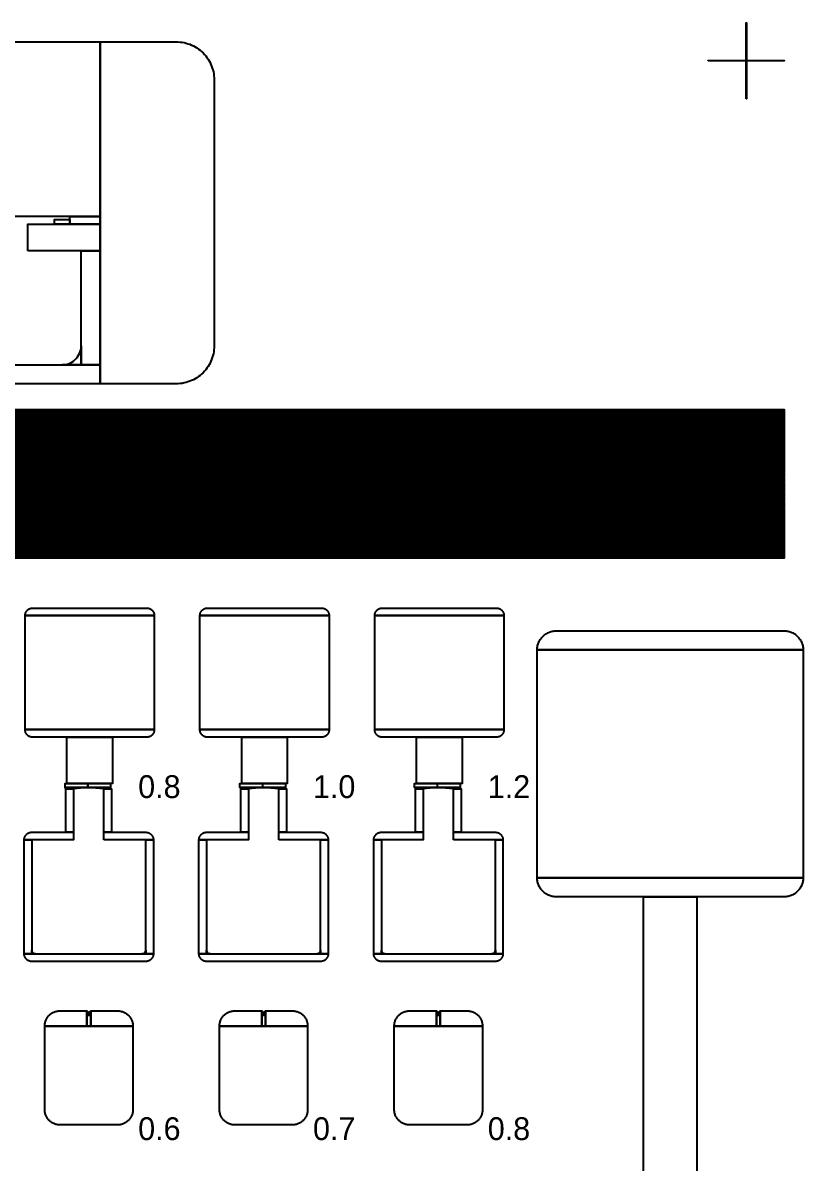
# Model space of a CAD drawing. Extents: x 450 to 6550, y 500 to 6500.
# Drawn here: x 4496 to 6550, y 3499 to 6500 of the extents above; entities that cross this region are included whole.
import ezdxf

# ---------------------------------------------------------------- set-up
doc = ezdxf.new("R2010")
doc.units = 0
doc.layers.add('BASEMETAL', color=3, linetype='CONTINUOUS')
doc.layers.add('MARKERS', color=7, linetype='CONTINUOUS')

msp = doc.modelspace()

# ---------------------------------------------------------------- linework, layer by layer
at = {"layer": 'BASEMETAL'}
for points in [[(4300, 5990), (4300, 6450), (4700, 6450), (4700, 5990)], [(4700, 5550), (4700, 6450), (4900, 6450), (4905.234, 6449.863), (4910.453, 6449.452), (4915.643, 6448.769), (4920.791, 6447.815), (4925.882, 6446.593), (4930.902, 6445.106), (4935.837, 6443.358), (4940.674, 6441.355), (4945.399, 6439.101), (4950, 6436.603), (4954.464, 6433.867), (4958.779, 6430.902), (4962.932, 6427.715), (4966.913, 6424.314), (4970.711, 6420.711), (4974.314, 6416.913), (4977.715, 6412.932), (4980.902, 6408.779), (4983.867, 6404.464), (4986.603, 6400), (4989.101, 6395.399), (4991.355, 6390.674), (4993.358, 6385.837), (4995.106, 6380.902), (4996.593, 6375.882), (4997.815, 6370.791), (4998.769, 6365.643), (4999.452, 6360.453), (4999.863, 6355.234), (5000, 6350), (5000, 5650), (4999.863, 5644.766), (4999.452, 5639.547), (4998.769, 5634.357), (4997.815, 5629.209), (4996.593, 5624.118), (4995.106, 5619.098), (4993.358, 5614.163), (4991.355, 5609.326), (4989.101, 5604.601), (4986.603, 5600), (4983.867, 5595.536), (4980.902, 5591.221), (4977.715, 5587.068), (4974.314, 5583.087), (4970.711, 5579.289), (4966.913, 5575.686), (4962.932, 5572.285), (4958.779, 5569.098), (4954.464, 5566.133), (4950, 5563.397), (4945.399, 5560.899), (4940.674, 5558.645), (4935.837, 5556.642), (4930.902, 5554.894), (4925.882, 5553.407), (4920.791, 5552.185), (4915.643, 5551.231), (4910.453, 5550.548), (4905.234, 5550.137), (4900, 5550)], [(4580, 5970), (4580, 5982), (4620, 5982), (4620, 5970)], [(4620, 5970), (4620, 5990), (4700, 5990), (4700, 5970)], [(4510, 5900), (4510, 5970), (4700, 5970), (4700, 5900)], [(4650, 5600), (4650, 5900), (4700, 5900), (4700, 5600)], [(4600, 5600), (4605.226, 5600.274), (4610.396, 5601.093), (4615.451, 5602.447), (4620.337, 5604.323), (4625, 5606.699), (4629.389, 5609.549), (4633.457, 5612.843), (4637.157, 5616.543), (4640.451, 5620.611), (4643.301, 5625), (4645.677, 5629.663), (4647.553, 5634.549), (4648.907, 5639.604), (4649.726, 5644.774), (4650, 5650), (4650, 5600)], [(4300, 5550), (4300, 5600), (4700, 5600), (4700, 5550)], [(500, 5478), (500, 5482.3), (6500, 5482.3), (6500, 5478)], [(500, 5475), (500, 5477), (6500, 5477), (6500, 5475)], [(500, 5472), (500, 5474.4), (6500, 5474.4), (6500, 5472)], [(500, 5469), (500, 5471), (6500, 5471), (6500, 5469)], [(500, 5464), (500, 5468.3), (6500, 5468.3), (6500, 5464)], [(500, 5461), (500, 5463), (6500, 5463), (6500, 5461)], [(500, 5458), (500, 5460.4), (6500, 5460.4), (6500, 5458)], [(500, 5455), (500, 5457), (6500, 5457), (6500, 5455)], [(500, 5450), (500, 5454.3), (6500, 5454.3), (6500, 5450)], [(500, 5447), (500, 5449), (6500, 5449), (6500, 5447)], [(500, 5444), (500, 5446.4), (6500, 5446.4), (6500, 5444)], [(500, 5441), (500, 5443), (6500, 5443), (6500, 5441)], [(500, 5436), (500, 5440.3), (6500, 5440.3), (6500, 5436)], [(500, 5433), (500, 5435), (6500, 5435), (6500, 5433)], [(500, 5430), (500, 5432.4), (6500, 5432.4), (6500, 5430)], [(500, 5427), (500, 5429), (6500, 5429), (6500, 5427)], [(500, 5422), (500, 5426.3), (6500, 5426.3), (6500, 5422)], [(500, 5419), (500, 5421), (6500, 5421), (6500, 5419)], [(500, 5416), (500, 5418.4), (6500, 5418.4), (6500, 5416)], [(500, 5413), (500, 5415), (6500, 5415), (6500, 5413)], [(500, 5408), (500, 5412.3), (6500, 5412.3), (6500, 5408)], [(500, 5405), (500, 5407), (6500, 5407), (6500, 5405)], [(500, 5402), (500, 5404.4), (6500, 5404.4), (6500, 5402)], [(500, 5399), (500, 5401), (6500, 5401), (6500, 5399)], [(500, 5394), (500, 5398.3), (6500, 5398.3), (6500, 5394)], [(500, 5391), (500, 5393), (6500, 5393), (6500, 5391)], [(500, 5388), (500, 5390.4), (6500, 5390.4), (6500, 5388)], [(500, 5385), (500, 5387), (6500, 5387), (6500, 5385)], [(500, 5380), (500, 5384.3), (6500, 5384.3), (6500, 5380)], [(500, 5377), (500, 5379), (6500, 5379), (6500, 5377)], [(500, 5374), (500, 5376.4), (6500, 5376.4), (6500, 5374)], [(500, 5371), (500, 5373), (6500, 5373), (6500, 5371)], [(500, 5366), (500, 5370.3), (6500, 5370.3), (6500, 5366)], [(500, 5363), (500, 5365), (6500, 5365), (6500, 5363)], [(500, 5360), (500, 5362.4), (6500, 5362.4), (6500, 5360)], [(500, 5357), (500, 5359), (6500, 5359), (6500, 5357)], [(500, 5352), (500, 5356.3), (6500, 5356.3), (6500, 5352)], [(500, 5349), (500, 5351), (6500, 5351), (6500, 5349)], [(500, 5346), (500, 5348.4), (6500, 5348.4), (6500, 5346)], [(500, 5343), (500, 5345), (6500, 5345), (6500, 5343)], [(500, 5338), (500, 5342.3), (6500, 5342.3), (6500, 5338)], [(500, 5335), (500, 5337), (6500, 5337), (6500, 5335)], [(500, 5332), (500, 5334.4), (6500, 5334.4), (6500, 5332)], [(500, 5329), (500, 5331), (6500, 5331), (6500, 5329)], [(500, 5324), (500, 5328.3), (6500, 5328.3), (6500, 5324)], [(500, 5321), (500, 5323), (6500, 5323), (6500, 5321)], [(500, 5318), (500, 5320.4), (6500, 5320.4), (6500, 5318)], [(500, 5315), (500, 5317), (6500, 5317), (6500, 5315)], [(500, 5310), (500, 5314.3), (6500, 5314.3), (6500, 5310)], [(500, 5307), (500, 5309), (6500, 5309), (6500, 5307)], [(500, 5304), (500, 5306.4), (6500, 5306.4), (6500, 5304)], [(500, 5301), (500, 5303), (6500, 5303), (6500, 5301)], [(500, 5296), (500, 5300.3), (6500, 5300.3), (6500, 5296)], [(500, 5293), (500, 5295), (6500, 5295), (6500, 5293)], [(500, 5290), (500, 5292.4), (6500, 5292.4), (6500, 5290)], [(500, 5287), (500, 5289), (6500, 5289), (6500, 5287)], [(500, 5282), (500, 5286.3), (6500, 5286.3), (6500, 5282)], [(500, 5279), (500, 5281), (6500, 5281), (6500, 5279)], [(500, 5276), (500, 5278.4), (6500, 5278.4), (6500, 5276)], [(500, 5273), (500, 5275), (6500, 5275), (6500, 5273)], [(500, 5268), (500, 5272.3), (6500, 5272.3), (6500, 5268)], [(500, 5265), (500, 5267), (6500, 5267), (6500, 5265)], [(500, 5262), (500, 5264.4), (6500, 5264.4), (6500, 5262)], [(500, 5259), (500, 5261), (6500, 5261), (6500, 5259)], [(500, 5254), (500, 5258.3), (6500, 5258.3), (6500, 5254)], [(500, 5251), (500, 5253), (6500, 5253), (6500, 5251)], [(500, 5248), (500, 5250.4), (6500, 5250.4), (6500, 5248)], [(500, 5245), (500, 5247), (6500, 5247), (6500, 5245)], [(500, 5240), (500, 5244.3), (6500, 5244.3), (6500, 5240)], [(500, 5237), (500, 5239), (6500, 5239), (6500, 5237)], [(500, 5234), (500, 5236.4), (6500, 5236.4), (6500, 5234)], [(500, 5231), (500, 5233), (6500, 5233), (6500, 5231)], [(500, 5226), (500, 5230.3), (6500, 5230.3), (6500, 5226)], [(500, 5223), (500, 5225), (6500, 5225), (6500, 5223)], [(500, 5220), (500, 5222.4), (6500, 5222.4), (6500, 5220)], [(500, 5217), (500, 5219), (6500, 5219), (6500, 5217)], [(500, 5212), (500, 5216.3), (6500, 5216.3), (6500, 5212)], [(500, 5209), (500, 5211), (6500, 5211), (6500, 5209)], [(500, 5206), (500, 5208.4), (6500, 5208.4), (6500, 5206)], [(500, 5203), (500, 5205), (6500, 5205), (6500, 5203)], [(500, 5198), (500, 5202.3), (6500, 5202.3), (6500, 5198)], [(500, 5195), (500, 5197), (6500, 5197), (6500, 5195)], [(500, 5192), (500, 5194.4), (6500, 5194.4), (6500, 5192)], [(500, 5189), (500, 5191), (6500, 5191), (6500, 5189)], [(500, 5184), (500, 5188.3), (6500, 5188.3), (6500, 5184)], [(500, 5181), (500, 5183), (6500, 5183), (6500, 5181)], [(500, 5178), (500, 5180.4), (6500, 5180.4), (6500, 5178)], [(500, 5175), (500, 5177), (6500, 5177), (6500, 5175)], [(500, 5170), (500, 5174.3), (6500, 5174.3), (6500, 5170)], [(500, 5167), (500, 5169), (6500, 5169), (6500, 5167)], [(500, 5164), (500, 5166.4), (6500, 5166.4), (6500, 5164)], [(500, 5161), (500, 5163), (6500, 5163), (6500, 5161)], [(500, 5156), (500, 5160.3), (6500, 5160.3), (6500, 5156)], [(500, 5153), (500, 5155), (6500, 5155), (6500, 5153)], [(500, 5150), (500, 5152.4), (6500, 5152.4), (6500, 5150)], [(500, 5147), (500, 5149), (6500, 5149), (6500, 5147)], [(500, 5142), (500, 5146.3), (6500, 5146.3), (6500, 5142)], [(500, 5139), (500, 5141), (6500, 5141), (6500, 5139)], [(500, 5136), (500, 5138.4), (6500, 5138.4), (6500, 5136)], [(500, 5133), (500, 5135), (6500, 5135), (6500, 5133)], [(500, 5128), (500, 5132.3), (6500, 5132.3), (6500, 5128)], [(500, 5125), (500, 5127), (6500, 5127), (6500, 5125)], [(500, 5122), (500, 5124.4), (6500, 5124.4), (6500, 5122)], [(500, 5119), (500, 5121), (6500, 5121), (6500, 5119)], [(500, 5114), (500, 5118.3), (6500, 5118.3), (6500, 5114)], [(500, 5111), (500, 5113), (6500, 5113), (6500, 5111)], [(500, 5108), (500, 5110.4), (6500, 5110.4), (6500, 5108)], [(500, 5105), (500, 5107), (6500, 5107), (6500, 5105)], [(500, 5100), (500, 5104.3), (6500, 5104.3), (6500, 5100)], [(500, 5097), (500, 5099), (6500, 5099), (6500, 5097)], [(500, 5094), (500, 5096.4), (6500, 5096.4), (6500, 5094)], [(500, 5091), (500, 5093), (6500, 5093), (6500, 5091)], [(4502.5, 4940), (4502.527, 4941.047), (4502.61, 4942.091), (4502.746, 4943.129), (4502.937, 4944.158), (4503.181, 4945.176), (4503.479, 4946.18), (4503.828, 4947.167), (4504.229, 4948.135), (4504.68, 4949.08), (4505.179, 4950), (4505.727, 4950.893), (4506.32, 4951.756), (4506.957, 4952.586), (4507.637, 4953.383), (4508.358, 4954.142), (4509.117, 4954.863), (4509.914, 4955.543), (4510.744, 4956.18), (4511.607, 4956.773), (4512.5, 4957.321), (4513.42, 4957.82), (4514.365, 4958.271), (4515.333, 4958.672), (4516.32, 4959.021), (4517.324, 4959.319), (4518.342, 4959.563), (4519.371, 4959.754), (4520.409, 4959.89), (4521.453, 4959.973), (4522.5, 4960), (4822.5, 4960), (4823.547, 4959.973), (4824.591, 4959.89), (4825.629, 4959.754), (4826.658, 4959.563), (4827.676, 4959.319), (4828.68, 4959.021), (4829.667, 4958.672), (4830.635, 4958.271), (4831.58, 4957.82), (4832.5, 4957.321), (4833.393, 4956.773), (4834.256, 4956.18), (4835.086, 4955.543), (4835.883, 4954.863), (4836.642, 4954.142), (4837.363, 4953.383), (4838.043, 4952.586), (4838.68, 4951.756), (4839.273, 4950.893), (4839.821, 4950), (4840.32, 4949.08), (4840.771, 4948.135), (4841.172, 4947.167), (4841.521, 4946.18), (4841.819, 4945.176), (4842.063, 4944.158), (4842.254, 4943.129), (4842.39, 4942.091), (4842.473, 4941.047), (4842.5, 4940)], [(4962.5, 4940), (4962.527, 4941.047), (4962.61, 4942.091), (4962.746, 4943.129), (4962.937, 4944.158), (4963.181, 4945.176), (4963.479, 4946.18), (4963.828, 4947.167), (4964.229, 4948.135), (4964.68, 4949.08), (4965.179, 4950), (4965.727, 4950.893), (4966.32, 4951.756), (4966.957, 4952.586), (4967.637, 4953.383), (4968.358, 4954.142), (4969.117, 4954.863), (4969.914, 4955.543), (4970.744, 4956.18), (4971.607, 4956.773), (4972.5, 4957.321), (4973.42, 4957.82), (4974.365, 4958.271), (4975.333, 4958.672), (4976.32, 4959.021), (4977.324, 4959.319), (4978.342, 4959.563), (4979.371, 4959.754), (4980.409, 4959.89), (4981.453, 4959.973), (4982.5, 4960), (5282.5, 4960), (5283.547, 4959.973), (5284.591, 4959.89), (5285.629, 4959.754), (5286.658, 4959.563), (5287.676, 4959.319), (5288.68, 4959.021), (5289.667, 4958.672), (5290.635, 4958.271), (5291.58, 4957.82), (5292.5, 4957.321), (5293.393, 4956.773), (5294.256, 4956.18), (5295.086, 4955.543), (5295.883, 4954.863), (5296.642, 4954.142), (5297.363, 4953.383), (5298.043, 4952.586), (5298.68, 4951.756), (5299.273, 4950.893), (5299.821, 4950), (5300.32, 4949.08), (5300.771, 4948.135), (5301.172, 4947.167), (5301.521, 4946.18), (5301.819, 4945.176), (5302.063, 4944.158), (5302.254, 4943.129), (5302.39, 4942.091), (5302.473, 4941.047), (5302.5, 4940)], [(5422.5, 4940), (5422.527, 4941.047), (5422.61, 4942.091), (5422.746, 4943.129), (5422.937, 4944.158), (5423.181, 4945.176), (5423.479, 4946.18), (5423.828, 4947.167), (5424.229, 4948.135), (5424.68, 4949.08), (5425.179, 4950), (5425.727, 4950.893), (5426.32, 4951.756), (5426.957, 4952.586), (5427.637, 4953.383), (5428.358, 4954.142), (5429.117, 4954.863), (5429.914, 4955.543), (5430.744, 4956.18), (5431.607, 4956.773), (5432.5, 4957.321), (5433.42, 4957.82), (5434.365, 4958.271), (5435.333, 4958.672), (5436.32, 4959.021), (5437.324, 4959.319), (5438.342, 4959.563), (5439.371, 4959.754), (5440.409, 4959.89), (5441.453, 4959.973), (5442.5, 4960), (5742.5, 4960), (5743.547, 4959.973), (5744.591, 4959.89), (5745.629, 4959.754), (5746.658, 4959.563), (5747.676, 4959.319), (5748.68, 4959.021), (5749.667, 4958.672), (5750.635, 4958.271), (5751.58, 4957.82), (5752.5, 4957.321), (5753.393, 4956.773), (5754.256, 4956.18), (5755.086, 4955.543), (5755.883, 4954.863), (5756.642, 4954.142), (5757.363, 4953.383), (5758.043, 4952.586), (5758.68, 4951.756), (5759.273, 4950.893), (5759.821, 4950), (5760.32, 4949.08), (5760.771, 4948.135), (5761.172, 4947.167), (5761.521, 4946.18), (5761.819, 4945.176), (5762.063, 4944.158), (5762.254, 4943.129), (5762.39, 4942.091), (5762.473, 4941.047), (5762.5, 4940)], [(4502.5, 4640), (4502.5, 4940), (4842.5, 4940), (4842.5, 4640)], [(4962.5, 4640), (4962.5, 4940), (5302.5, 4940), (5302.5, 4640)], [(5422.5, 4640), (5422.5, 4940), (5762.5, 4940), (5762.5, 4640)], [(5850, 4850), (5850.069, 4852.617), (5850.274, 4855.226), (5850.616, 4857.822), (5851.093, 4860.396), (5851.704, 4862.941), (5852.447, 4865.451), (5853.321, 4867.918), (5854.323, 4870.337), (5855.45, 4872.7), (5856.699, 4875), (5858.066, 4877.232), (5859.549, 4879.389), (5861.143, 4881.466), (5862.843, 4883.457), (5864.645, 4885.355), (5866.543, 4887.157), (5868.534, 4888.857), (5870.611, 4890.451), (5872.768, 4891.934), (5875, 4893.301), (5877.3, 4894.55), (5879.663, 4895.677), (5882.082, 4896.679), (5884.549, 4897.553), (5887.059, 4898.296), (5889.604, 4898.907), (5892.178, 4899.384), (5894.774, 4899.726), (5897.383, 4899.931), (5900, 4900), (6500, 4900), (6502.617, 4899.931), (6505.226, 4899.726), (6507.822, 4899.384), (6510.396, 4898.907), (6512.941, 4898.296), (6515.451, 4897.553), (6517.918, 4896.679), (6520.337, 4895.677), (6522.7, 4894.55), (6525, 4893.301), (6527.232, 4891.934), (6529.389, 4890.451), (6531.466, 4888.857), (6533.457, 4887.157), (6535.355, 4885.355), (6537.157, 4883.457), (6538.857, 4881.466), (6540.451, 4879.389), (6541.934, 4877.232), (6543.301, 4875), (6544.55, 4872.7), (6545.677, 4870.337), (6546.679, 4867.918), (6547.553, 4865.451), (6548.296, 4862.941), (6548.907, 4860.396), (6549.384, 4857.822), (6549.726, 4855.226), (6549.931, 4852.617), (6550, 4850)], [(5850, 4250), (5850, 4850), (6550, 4850), (6550, 4250)], [(4522.5, 4620), (4521.453, 4620.027), (4520.409, 4620.11), (4519.371, 4620.246), (4518.342, 4620.437), (4517.324, 4620.681), (4516.32, 4620.979), (4515.333, 4621.328), (4514.365, 4621.729), (4513.42, 4622.18), (4512.5, 4622.679), (4511.607, 4623.227), (4510.744, 4623.82), (4509.914, 4624.457), (4509.117, 4625.137), (4508.358, 4625.858), (4507.637, 4626.617), (4506.957, 4627.414), (4506.32, 4628.244), (4505.727, 4629.107), (4505.179, 4630), (4504.68, 4630.92), (4504.229, 4631.865), (4503.828, 4632.833), (4503.479, 4633.82), (4503.181, 4634.824), (4502.937, 4635.842), (4502.746, 4636.871), (4502.61, 4637.909), (4502.527, 4638.953), (4502.5, 4640), (4842.5, 4640), (4842.473, 4638.953), (4842.39, 4637.909), (4842.254, 4636.871), (4842.063, 4635.842), (4841.819, 4634.824), (4841.521, 4633.82), (4841.172, 4632.833), (4840.771, 4631.865), (4840.32, 4630.92), (4839.821, 4630), (4839.273, 4629.107), (4838.68, 4628.244), (4838.043, 4627.414), (4837.363, 4626.617), (4836.642, 4625.858), (4835.883, 4625.137), (4835.086, 4624.457), (4834.256, 4623.82), (4833.393, 4623.227), (4832.5, 4622.679), (4831.58, 4622.18), (4830.635, 4621.729), (4829.667, 4621.328), (4828.68, 4620.979), (4827.676, 4620.681), (4826.658, 4620.437), (4825.629, 4620.246), (4824.591, 4620.11), (4823.547, 4620.027), (4822.5, 4620)], [(4982.5, 4620), (4981.453, 4620.027), (4980.409, 4620.11), (4979.371, 4620.246), (4978.342, 4620.437), (4977.324, 4620.681), (4976.32, 4620.979), (4975.333, 4621.328), (4974.365, 4621.729), (4973.42, 4622.18), (4972.5, 4622.679), (4971.607, 4623.227), (4970.744, 4623.82), (4969.914, 4624.457), (4969.117, 4625.137), (4968.358, 4625.858), (4967.637, 4626.617), (4966.957, 4627.414), (4966.32, 4628.244), (4965.727, 4629.107), (4965.179, 4630), (4964.68, 4630.92), (4964.229, 4631.865), (4963.828, 4632.833), (4963.479, 4633.82), (4963.181, 4634.824), (4962.937, 4635.842), (4962.746, 4636.871), (4962.61, 4637.909), (4962.527, 4638.953), (4962.5, 4640), (5302.5, 4640), (5302.473, 4638.953), (5302.39, 4637.909), (5302.254, 4636.871), (5302.063, 4635.842), (5301.819, 4634.824), (5301.521, 4633.82), (5301.172, 4632.833), (5300.771, 4631.865), (5300.32, 4630.92), (5299.821, 4630), (5299.273, 4629.107), (5298.68, 4628.244), (5298.043, 4627.414), (5297.363, 4626.617), (5296.642, 4625.858), (5295.883, 4625.137), (5295.086, 4624.457), (5294.256, 4623.82), (5293.393, 4623.227), (5292.5, 4622.679), (5291.58, 4622.18), (5290.635, 4621.729), (5289.667, 4621.328), (5288.68, 4620.979), (5287.676, 4620.681), (5286.658, 4620.437), (5285.629, 4620.246), (5284.591, 4620.11), (5283.547, 4620.027), (5282.5, 4620)], [(5442.5, 4620), (5441.453, 4620.027), (5440.409, 4620.11), (5439.371, 4620.246), (5438.342, 4620.437), (5437.324, 4620.681), (5436.32, 4620.979), (5435.333, 4621.328), (5434.365, 4621.729), (5433.42, 4622.18), (5432.5, 4622.679), (5431.607, 4623.227), (5430.744, 4623.82), (5429.914, 4624.457), (5429.117, 4625.137), (5428.358, 4625.858), (5427.637, 4626.617), (5426.957, 4627.414), (5426.32, 4628.244), (5425.727, 4629.107), (5425.179, 4630), (5424.68, 4630.92), (5424.229, 4631.865), (5423.828, 4632.833), (5423.479, 4633.82), (5423.181, 4634.824), (5422.937, 4635.842), (5422.746, 4636.871), (5422.61, 4637.909), (5422.527, 4638.953), (5422.5, 4640), (5762.5, 4640), (5762.473, 4638.953), (5762.39, 4637.909), (5762.254, 4636.871), (5762.063, 4635.842), (5761.819, 4634.824), (5761.521, 4633.82), (5761.172, 4632.833), (5760.771, 4631.865), (5760.32, 4630.92), (5759.821, 4630), (5759.273, 4629.107), (5758.68, 4628.244), (5758.043, 4627.414), (5757.363, 4626.617), (5756.642, 4625.858), (5755.883, 4625.137), (5755.086, 4624.457), (5754.256, 4623.82), (5753.393, 4623.227), (5752.5, 4622.679), (5751.58, 4622.18), (5750.635, 4621.729), (5749.667, 4621.328), (5748.68, 4620.979), (5747.676, 4620.681), (5746.658, 4620.437), (5745.629, 4620.246), (5744.591, 4620.11), (5743.547, 4620.027), (5742.5, 4620)], [(4612.5, 4498), (4612.5, 4620), (4732.5, 4620), (4732.5, 4498)], [(5072.5, 4498), (5072.5, 4620), (5192.5, 4620), (5192.5, 4498)], [(5532.5, 4498), (5532.5, 4620), (5652.5, 4620), (5652.5, 4498)], [(4607.5, 4488), (4607.5, 4498), (4667.1, 4498), (4667.1, 4488)], [(4610, 4484), (4607.5, 4488), (4667.1, 4488), (4630, 4484)], [(4610, 4370), (4610, 4484), (4630, 4484), (4630, 4370)], [(4667.9, 4488), (4667.9, 4498), (4727.5, 4498), (4727.5, 4488)], [(4710, 4484), (4667.9, 4488), (4727.5, 4488), (4730, 4484)], [(4710, 4370), (4710, 4484), (4730, 4484), (4730, 4370)], [(5067.5, 4488), (5067.5, 4498), (5127, 4498), (5127, 4488)], [(5070, 4484), (5067.5, 4488), (5127, 4488), (5090, 4484)], [(5070, 4370), (5070, 4484), (5090, 4484), (5090, 4370)], [(5128, 4488), (5128, 4498), (5187.5, 4498), (5187.5, 4488)], [(5170, 4484), (5128, 4488), (5187.5, 4488), (5190, 4484)], [(5170, 4370), (5170, 4484), (5190, 4484), (5190, 4370)], [(5527.5, 4488), (5527.5, 4498), (5586.9, 4498), (5586.9, 4488)], [(5530, 4484), (5527.5, 4488), (5586.9, 4488), (5550, 4484)], [(5530, 4370), (5530, 4484), (5550, 4484), (5550, 4370)], [(5588.1, 4488), (5588.1, 4498), (5647.5, 4498), (5647.5, 4488)], [(5630, 4484), (5588.1, 4488), (5647.5, 4488), (5650, 4484)], [(5630, 4370), (5630, 4484), (5650, 4484), (5650, 4370)], [(4500, 4350), (4500.027, 4351.047), (4500.11, 4352.091), (4500.246, 4353.129), (4500.437, 4354.158), (4500.681, 4355.176), (4500.979, 4356.18), (4501.328, 4357.167), (4501.729, 4358.135), (4502.18, 4359.08), (4502.679, 4360), (4503.227, 4360.893), (4503.82, 4361.756), (4504.457, 4362.586), (4505.137, 4363.383), (4505.858, 4364.142), (4506.617, 4364.863), (4507.414, 4365.543), (4508.244, 4366.18), (4509.107, 4366.773), (4510, 4367.321), (4510.92, 4367.82), (4511.865, 4368.271), (4512.833, 4368.672), (4513.82, 4369.021), (4514.824, 4369.319), (4515.842, 4369.563), (4516.871, 4369.754), (4517.909, 4369.89), (4518.953, 4369.973), (4520, 4370), (4630, 4370), (4630, 4350)], [(4710, 4350), (4710, 4370), (4820, 4370), (4821.047, 4369.973), (4822.091, 4369.89), (4823.129, 4369.754), (4824.158, 4369.563), (4825.176, 4369.319), (4826.18, 4369.021), (4827.167, 4368.672), (4828.135, 4368.271), (4829.08, 4367.82), (4830, 4367.321), (4830.893, 4366.773), (4831.756, 4366.18), (4832.586, 4365.543), (4833.383, 4364.863), (4834.142, 4364.142), (4834.863, 4363.383), (4835.543, 4362.586), (4836.18, 4361.756), (4836.773, 4360.893), (4837.321, 4360), (4837.82, 4359.08), (4838.271, 4358.135), (4838.672, 4357.167), (4839.021, 4356.18), (4839.319, 4355.176), (4839.563, 4354.158), (4839.754, 4353.129), (4839.89, 4352.091), (4839.973, 4351.047), (4840, 4350)], [(4960, 4350), (4960.027, 4351.047), (4960.11, 4352.091), (4960.246, 4353.129), (4960.437, 4354.158), (4960.681, 4355.176), (4960.979, 4356.18), (4961.328, 4357.167), (4961.729, 4358.135), (4962.18, 4359.08), (4962.679, 4360), (4963.227, 4360.893), (4963.82, 4361.756), (4964.457, 4362.586), (4965.137, 4363.383), (4965.858, 4364.142), (4966.617, 4364.863), (4967.414, 4365.543), (4968.244, 4366.18), (4969.107, 4366.773), (4970, 4367.321), (4970.92, 4367.82), (4971.865, 4368.271), (4972.833, 4368.672), (4973.82, 4369.021), (4974.824, 4369.319), (4975.842, 4369.563), (4976.871, 4369.754), (4977.909, 4369.89), (4978.953, 4369.973), (4980, 4370), (5090, 4370), (5090, 4350)], [(5170, 4350), (5170, 4370), (5280, 4370), (5281.047, 4369.973), (5282.091, 4369.89), (5283.129, 4369.754), (5284.158, 4369.563), (5285.176, 4369.319), (5286.18, 4369.021), (5287.167, 4368.672), (5288.135, 4368.271), (5289.08, 4367.82), (5290, 4367.321), (5290.893, 4366.773), (5291.756, 4366.18), (5292.586, 4365.543), (5293.383, 4364.863), (5294.142, 4364.142), (5294.863, 4363.383), (5295.543, 4362.586), (5296.18, 4361.756), (5296.773, 4360.893), (5297.321, 4360), (5297.82, 4359.08), (5298.271, 4358.135), (5298.672, 4357.167), (5299.021, 4356.18), (5299.319, 4355.176), (5299.563, 4354.158), (5299.754, 4353.129), (5299.89, 4352.091), (5299.973, 4351.047), (5300, 4350)], [(5420, 4350), (5420.027, 4351.047), (5420.11, 4352.091), (5420.246, 4353.129), (5420.437, 4354.158), (5420.681, 4355.176), (5420.979, 4356.18), (5421.328, 4357.167), (5421.729, 4358.135), (5422.18, 4359.08), (5422.679, 4360), (5423.227, 4360.893), (5423.82, 4361.756), (5424.457, 4362.586), (5425.137, 4363.383), (5425.858, 4364.142), (5426.617, 4364.863), (5427.414, 4365.543), (5428.244, 4366.18), (5429.107, 4366.773), (5430, 4367.321), (5430.92, 4367.82), (5431.865, 4368.271), (5432.833, 4368.672), (5433.82, 4369.021), (5434.824, 4369.319), (5435.842, 4369.563), (5436.871, 4369.754), (5437.909, 4369.89), (5438.953, 4369.973), (5440, 4370), (5550, 4370), (5550, 4350)], [(5630, 4350), (5630, 4370), (5740, 4370), (5741.047, 4369.973), (5742.091, 4369.89), (5743.129, 4369.754), (5744.158, 4369.563), (5745.176, 4369.319), (5746.18, 4369.021), (5747.167, 4368.672), (5748.135, 4368.271), (5749.08, 4367.82), (5750, 4367.321), (5750.893, 4366.773), (5751.756, 4366.18), (5752.586, 4365.543), (5753.383, 4364.863), (5754.142, 4364.142), (5754.863, 4363.383), (5755.543, 4362.586), (5756.18, 4361.756), (5756.773, 4360.893), (5757.321, 4360), (5757.82, 4359.08), (5758.271, 4358.135), (5758.672, 4357.167), (5759.021, 4356.18), (5759.319, 4355.176), (5759.563, 4354.158), (5759.754, 4353.129), (5759.89, 4352.091), (5759.973, 4351.047), (5760, 4350)], [(4500, 4050), (4500, 4350), (4520, 4350), (4520, 4050)], [(4820, 4050), (4820, 4350), (4840, 4350), (4840, 4050)], [(4960, 4050), (4960, 4350), (4980, 4350), (4980, 4050)], [(5280, 4050), (5280, 4350), (5300, 4350), (5300, 4050)], [(5420, 4050), (5420, 4350), (5440, 4350), (5440, 4050)], [(5740, 4050), (5740, 4350), (5760, 4350), (5760, 4050)], [(5900, 4200), (5897.383, 4200.069), (5894.774, 4200.274), (5892.178, 4200.616), (5889.604, 4201.093), (5887.059, 4201.704), (5884.549, 4202.447), (5882.082, 4203.321), (5879.663, 4204.323), (5877.3, 4205.45), (5875, 4206.699), (5872.768, 4208.066), (5870.611, 4209.549), (5868.534, 4211.143), (5866.543, 4212.843), (5864.645, 4214.645), (5862.843, 4216.543), (5861.143, 4218.534), (5859.549, 4220.611), (5858.066, 4222.768), (5856.699, 4225), (5855.45, 4227.3), (5854.323, 4229.663), (5853.321, 4232.082), (5852.447, 4234.549), (5851.704, 4237.059), (5851.093, 4239.604), (5850.616, 4242.178), (5850.274, 4244.774), (5850.069, 4247.383), (5850, 4250), (6550, 4250), (6549.931, 4247.383), (6549.726, 4244.774), (6549.384, 4242.178), (6548.907, 4239.604), (6548.296, 4237.059), (6547.553, 4234.549), (6546.679, 4232.082), (6545.677, 4229.663), (6544.55, 4227.3), (6543.301, 4225), (6541.934, 4222.768), (6540.451, 4220.611), (6538.857, 4218.534), (6537.157, 4216.543), (6535.355, 4214.645), (6533.457, 4212.843), (6531.466, 4211.143), (6529.389, 4209.549), (6527.232, 4208.066), (6525, 4206.699), (6522.7, 4205.45), (6520.337, 4204.323), (6517.918, 4203.321), (6515.451, 4202.447), (6512.941, 4201.704), (6510.396, 4201.093), (6507.822, 4200.616), (6505.226, 4200.274), (6502.617, 4200.069), (6500, 4200)], [(6130, 2800), (6130, 4200), (6270, 4200), (6270, 2800)], [(4520, 4050), (4520, 4060), (4520.055, 4058.955), (4520.219, 4057.921), (4520.489, 4056.91), (4520.865, 4055.933), (4521.34, 4055), (4521.91, 4054.122), (4522.569, 4053.309), (4523.309, 4052.569), (4524.122, 4051.91), (4525, 4051.34), (4525.933, 4050.865), (4526.91, 4050.489), (4527.921, 4050.219), (4528.955, 4050.055), (4530, 4050)], [(4810, 4050), (4811.045, 4050.055), (4812.079, 4050.219), (4813.09, 4050.489), (4814.067, 4050.865), (4815, 4051.34), (4815.878, 4051.91), (4816.691, 4052.569), (4817.431, 4053.309), (4818.09, 4054.122), (4818.66, 4055), (4819.135, 4055.933), (4819.511, 4056.91), (4819.781, 4057.921), (4819.945, 4058.955), (4820, 4060), (4820, 4050)], [(4980, 4050), (4980, 4060), (4980.055, 4058.955), (4980.219, 4057.921), (4980.489, 4056.91), (4980.865, 4055.933), (4981.34, 4055), (4981.91, 4054.122), (4982.569, 4053.309), (4983.309, 4052.569), (4984.122, 4051.91), (4985, 4051.34), (4985.933, 4050.865), (4986.91, 4050.489), (4987.921, 4050.219), (4988.955, 4050.055), (4990, 4050)], [(5270, 4050), (5271.045, 4050.055), (5272.079, 4050.219), (5273.09, 4050.489), (5274.067, 4050.865), (5275, 4051.34), (5275.878, 4051.91), (5276.691, 4052.569), (5277.431, 4053.309), (5278.09, 4054.122), (5278.66, 4055), (5279.135, 4055.933), (5279.511, 4056.91), (5279.781, 4057.921), (5279.945, 4058.955), (5280, 4060), (5280, 4050)], [(5440, 4050), (5440, 4060), (5440.055, 4058.955), (5440.219, 4057.921), (5440.489, 4056.91), (5440.865, 4055.933), (5441.34, 4055), (5441.91, 4054.122), (5442.569, 4053.309), (5443.309, 4052.569), (5444.122, 4051.91), (5445, 4051.34), (5445.933, 4050.865), (5446.91, 4050.489), (5447.921, 4050.219), (5448.955, 4050.055), (5450, 4050)], [(5730, 4050), (5731.045, 4050.055), (5732.079, 4050.219), (5733.09, 4050.489), (5734.067, 4050.865), (5735, 4051.34), (5735.878, 4051.91), (5736.691, 4052.569), (5737.431, 4053.309), (5738.09, 4054.122), (5738.66, 4055), (5739.135, 4055.933), (5739.511, 4056.91), (5739.781, 4057.921), (5739.945, 4058.955), (5740, 4060), (5740, 4050)], [(4520, 4030), (4518.953, 4030.027), (4517.909, 4030.11), (4516.871, 4030.246), (4515.842, 4030.437), (4514.824, 4030.681), (4513.82, 4030.979), (4512.833, 4031.328), (4511.865, 4031.729), (4510.92, 4032.18), (4510, 4032.679), (4509.107, 4033.227), (4508.244, 4033.82), (4507.414, 4034.457), (4506.617, 4035.137), (4505.858, 4035.858), (4505.137, 4036.617), (4504.457, 4037.414), (4503.82, 4038.244), (4503.227, 4039.107), (4502.679, 4040), (4502.18, 4040.92), (4501.729, 4041.865), (4501.328, 4042.833), (4500.979, 4043.82), (4500.681, 4044.824), (4500.437, 4045.842), (4500.246, 4046.871), (4500.11, 4047.909), (4500.027, 4048.953), (4500, 4050), (4840, 4050), (4839.973, 4048.953), (4839.89, 4047.909), (4839.754, 4046.871), (4839.563, 4045.842), (4839.319, 4044.824), (4839.021, 4043.82), (4838.672, 4042.833), (4838.271, 4041.865), (4837.82, 4040.92), (4837.321, 4040), (4836.773, 4039.107), (4836.18, 4038.244), (4835.543, 4037.414), (4834.863, 4036.617), (4834.142, 4035.858), (4833.383, 4035.137), (4832.586, 4034.457), (4831.756, 4033.82), (4830.893, 4033.227), (4830, 4032.679), (4829.08, 4032.18), (4828.135, 4031.729), (4827.167, 4031.328), (4826.18, 4030.979), (4825.176, 4030.681), (4824.158, 4030.437), (4823.129, 4030.246), (4822.091, 4030.11), (4821.047, 4030.027), (4820, 4030)], [(4980, 4030), (4978.953, 4030.027), (4977.909, 4030.11), (4976.871, 4030.246), (4975.842, 4030.437), (4974.824, 4030.681), (4973.82, 4030.979), (4972.833, 4031.328), (4971.865, 4031.729), (4970.92, 4032.18), (4970, 4032.679), (4969.107, 4033.227), (4968.244, 4033.82), (4967.414, 4034.457), (4966.617, 4035.137), (4965.858, 4035.858), (4965.137, 4036.617), (4964.457, 4037.414), (4963.82, 4038.244), (4963.227, 4039.107), (4962.679, 4040), (4962.18, 4040.92), (4961.729, 4041.865), (4961.328, 4042.833), (4960.979, 4043.82), (4960.681, 4044.824), (4960.437, 4045.842), (4960.246, 4046.871), (4960.11, 4047.909), (4960.027, 4048.953), (4960, 4050), (5300, 4050), (5299.973, 4048.953), (5299.89, 4047.909), (5299.754, 4046.871), (5299.563, 4045.842), (5299.319, 4044.824), (5299.021, 4043.82), (5298.672, 4042.833), (5298.271, 4041.865), (5297.82, 4040.92), (5297.321, 4040), (5296.773, 4039.107), (5296.18, 4038.244), (5295.543, 4037.414), (5294.863, 4036.617), (5294.142, 4035.858), (5293.383, 4035.137), (5292.586, 4034.457), (5291.756, 4033.82), (5290.893, 4033.227), (5290, 4032.679), (5289.08, 4032.18), (5288.135, 4031.729), (5287.167, 4031.328), (5286.18, 4030.979), (5285.176, 4030.681), (5284.158, 4030.437), (5283.129, 4030.246), (5282.091, 4030.11), (5281.047, 4030.027), (5280, 4030)], [(5440, 4030), (5438.953, 4030.027), (5437.909, 4030.11), (5436.871, 4030.246), (5435.842, 4030.437), (5434.824, 4030.681), (5433.82, 4030.979), (5432.833, 4031.328), (5431.865, 4031.729), (5430.92, 4032.18), (5430, 4032.679), (5429.107, 4033.227), (5428.244, 4033.82), (5427.414, 4034.457), (5426.617, 4035.137), (5425.858, 4035.858), (5425.137, 4036.617), (5424.457, 4037.414), (5423.82, 4038.244), (5423.227, 4039.107), (5422.679, 4040), (5422.18, 4040.92), (5421.729, 4041.865), (5421.328, 4042.833), (5420.979, 4043.82), (5420.681, 4044.824), (5420.437, 4045.842), (5420.246, 4046.871), (5420.11, 4047.909), (5420.027, 4048.953), (5420, 4050), (5760, 4050), (5759.973, 4048.953), (5759.89, 4047.909), (5759.754, 4046.871), (5759.563, 4045.842), (5759.319, 4044.824), (5759.021, 4043.82), (5758.672, 4042.833), (5758.271, 4041.865), (5757.82, 4040.92), (5757.321, 4040), (5756.773, 4039.107), (5756.18, 4038.244), (5755.543, 4037.414), (5754.863, 4036.617), (5754.142, 4035.858), (5753.383, 4035.137), (5752.586, 4034.457), (5751.756, 4033.82), (5750.893, 4033.227), (5750, 4032.679), (5749.08, 4032.18), (5748.135, 4031.729), (5747.167, 4031.328), (5746.18, 4030.979), (5745.176, 4030.681), (5744.158, 4030.437), (5743.129, 4030.246), (5742.091, 4030.11), (5741.047, 4030.027), (5740, 4030)], [(4554, 3860), (4554.055, 3862.093), (4554.219, 3864.181), (4554.492, 3866.257), (4554.874, 3868.316), (4555.363, 3870.353), (4555.958, 3872.361), (4556.657, 3874.335), (4557.458, 3876.269), (4558.36, 3878.16), (4559.359, 3880), (4560.453, 3881.786), (4561.639, 3883.511), (4562.914, 3885.173), (4564.274, 3886.765), (4565.716, 3888.284), (4567.235, 3889.726), (4568.827, 3891.086), (4570.489, 3892.361), (4572.214, 3893.547), (4574, 3894.641), (4575.84, 3895.64), (4577.731, 3896.542), (4579.665, 3897.343), (4581.639, 3898.042), (4583.647, 3898.637), (4585.684, 3899.126), (4587.743, 3899.508), (4589.819, 3899.781), (4591.907, 3899.945), (4594, 3900), (4665, 3900), (4665, 3860)], [(4665, 3895.5), (4665, 3899.5), (4669.7, 3895.5)], [(4665, 3888.5), (4665, 3895.5), (4669.7, 3895.5), (4669.7, 3888.5)], [(4665, 3860), (4665, 3888.5), (4675, 3888.5), (4675, 3860)], [(4670.3, 3895.5), (4675, 3899.5), (4675, 3895.5)], [(4670.3, 3888.5), (4670.3, 3895.5), (4675, 3895.5), (4675, 3888.5)], [(4675, 3860), (4675, 3900), (4746, 3900), (4748.093, 3899.945), (4750.181, 3899.781), (4752.257, 3899.508), (4754.316, 3899.126), (4756.353, 3898.637), (4758.361, 3898.042), (4760.335, 3897.343), (4762.269, 3896.542), (4764.16, 3895.64), (4766, 3894.641), (4767.786, 3893.547), (4769.511, 3892.361), (4771.173, 3891.086), (4772.765, 3889.726), (4774.284, 3888.284), (4775.726, 3886.765), (4777.086, 3885.173), (4778.361, 3883.511), (4779.547, 3881.786), (4780.641, 3880), (4781.64, 3878.16), (4782.542, 3876.269), (4783.343, 3874.335), (4784.042, 3872.361), (4784.637, 3870.353), (4785.126, 3868.316), (4785.508, 3866.257), (4785.781, 3864.181), (4785.945, 3862.093), (4786, 3860)], [(5014, 3860), (5014.055, 3862.093), (5014.219, 3864.181), (5014.492, 3866.257), (5014.874, 3868.316), (5015.363, 3870.353), (5015.958, 3872.361), (5016.657, 3874.335), (5017.458, 3876.269), (5018.36, 3878.16), (5019.359, 3880), (5020.453, 3881.786), (5021.639, 3883.511), (5022.914, 3885.173), (5024.274, 3886.765), (5025.716, 3888.284), (5027.235, 3889.726), (5028.827, 3891.086), (5030.489, 3892.361), (5032.214, 3893.547), (5034, 3894.641), (5035.84, 3895.64), (5037.731, 3896.542), (5039.665, 3897.343), (5041.639, 3898.042), (5043.647, 3898.637), (5045.684, 3899.126), (5047.743, 3899.508), (5049.819, 3899.781), (5051.907, 3899.945), (5054, 3900), (5125, 3900), (5125, 3860)], [(5125, 3895.5), (5125, 3899.5), (5129.65, 3895.5)], [(5125, 3888.5), (5125, 3895.5), (5129.65, 3895.5), (5129.65, 3888.5)], [(5125, 3860), (5125, 3888.5), (5135, 3888.5), (5135, 3860)], [(5130.35, 3895.5), (5135, 3899.5), (5135, 3895.5)], [(5130.35, 3888.5), (5130.35, 3895.5), (5135, 3895.5), (5135, 3888.5)], [(5135, 3860), (5135, 3900), (5206, 3900), (5208.093, 3899.945), (5210.181, 3899.781), (5212.257, 3899.508), (5214.316, 3899.126), (5216.353, 3898.637), (5218.361, 3898.042), (5220.335, 3897.343), (5222.269, 3896.542), (5224.16, 3895.64), (5226, 3894.641), (5227.786, 3893.547), (5229.511, 3892.361), (5231.173, 3891.086), (5232.765, 3889.726), (5234.284, 3888.284), (5235.726, 3886.765), (5237.086, 3885.173), (5238.361, 3883.511), (5239.547, 3881.786), (5240.641, 3880), (5241.64, 3878.16), (5242.542, 3876.269), (5243.343, 3874.335), (5244.042, 3872.361), (5244.637, 3870.353), (5245.126, 3868.316), (5245.508, 3866.257), (5245.781, 3864.181), (5245.945, 3862.093), (5246, 3860)], [(5474, 3860), (5474.055, 3862.093), (5474.219, 3864.181), (5474.492, 3866.257), (5474.874, 3868.316), (5475.363, 3870.353), (5475.958, 3872.361), (5476.657, 3874.335), (5477.458, 3876.269), (5478.36, 3878.16), (5479.359, 3880), (5480.453, 3881.786), (5481.639, 3883.511), (5482.914, 3885.173), (5484.274, 3886.765), (5485.716, 3888.284), (5487.235, 3889.726), (5488.827, 3891.086), (5490.489, 3892.361), (5492.214, 3893.547), (5494, 3894.641), (5495.84, 3895.64), (5497.731, 3896.542), (5499.665, 3897.343), (5501.639, 3898.042), (5503.647, 3898.637), (5505.684, 3899.126), (5507.743, 3899.508), (5509.819, 3899.781), (5511.907, 3899.945), (5514, 3900), (5585, 3900), (5585, 3860)], [(5585, 3895.5), (5585, 3899.5), (5589.6, 3895.5)], [(5585, 3888.5), (5585, 3895.5), (5589.6, 3895.5), (5589.6, 3888.5)], [(5585, 3860), (5585, 3888.5), (5595, 3888.5), (5595, 3860)], [(5590.4, 3895.5), (5595, 3899.5), (5595, 3895.5)], [(5590.4, 3888.5), (5590.4, 3895.5), (5595, 3895.5), (5595, 3888.5)], [(5595, 3860), (5595, 3900), (5666, 3900), (5668.093, 3899.945), (5670.181, 3899.781), (5672.257, 3899.508), (5674.316, 3899.126), (5676.353, 3898.637), (5678.361, 3898.042), (5680.335, 3897.343), (5682.269, 3896.542), (5684.16, 3895.64), (5686, 3894.641), (5687.786, 3893.547), (5689.511, 3892.361), (5691.173, 3891.086), (5692.765, 3889.726), (5694.284, 3888.284), (5695.726, 3886.765), (5697.086, 3885.173), (5698.361, 3883.511), (5699.547, 3881.786), (5700.641, 3880), (5701.64, 3878.16), (5702.542, 3876.269), (5703.343, 3874.335), (5704.042, 3872.361), (5704.637, 3870.353), (5705.126, 3868.316), (5705.508, 3866.257), (5705.781, 3864.181), (5705.945, 3862.093), (5706, 3860)], [(4594, 3600), (4591.907, 3600.055), (4589.819, 3600.219), (4587.743, 3600.492), (4585.684, 3600.874), (4583.647, 3601.363), (4581.639, 3601.958), (4579.665, 3602.657), (4577.731, 3603.458), (4575.84, 3604.36), (4574, 3605.359), (4572.214, 3606.453), (4570.489, 3607.639), (4568.827, 3608.914), (4567.235, 3610.274), (4565.716, 3611.716), (4564.274, 3613.235), (4562.914, 3614.827), (4561.639, 3616.489), (4560.453, 3618.214), (4559.359, 3620), (4558.36, 3621.84), (4557.458, 3623.731), (4556.657, 3625.665), (4555.958, 3627.639), (4555.363, 3629.647), (4554.874, 3631.684), (4554.492, 3633.743), (4554.219, 3635.819), (4554.055, 3637.907), (4554, 3640), (4554, 3860), (4786, 3860), (4786, 3640), (4785.945, 3637.907), (4785.781, 3635.819), (4785.508, 3633.743), (4785.126, 3631.684), (4784.637, 3629.647), (4784.042, 3627.639), (4783.343, 3625.665), (4782.542, 3623.731), (4781.64, 3621.84), (4780.641, 3620), (4779.547, 3618.214), (4778.361, 3616.489), (4777.086, 3614.827), (4775.726, 3613.235), (4774.284, 3611.716), (4772.765, 3610.274), (4771.173, 3608.914), (4769.511, 3607.639), (4767.786, 3606.453), (4766, 3605.359), (4764.16, 3604.36), (4762.269, 3603.458), (4760.335, 3602.657), (4758.361, 3601.958), (4756.353, 3601.363), (4754.316, 3600.874), (4752.257, 3600.492), (4750.181, 3600.219), (4748.093, 3600.055), (4746, 3600)], [(5054, 3600), (5051.907, 3600.055), (5049.819, 3600.219), (5047.743, 3600.492), (5045.684, 3600.874), (5043.647, 3601.363), (5041.639, 3601.958), (5039.665, 3602.657), (5037.731, 3603.458), (5035.84, 3604.36), (5034, 3605.359), (5032.214, 3606.453), (5030.489, 3607.639), (5028.827, 3608.914), (5027.235, 3610.274), (5025.716, 3611.716), (5024.274, 3613.235), (5022.914, 3614.827), (5021.639, 3616.489), (5020.453, 3618.214), (5019.359, 3620), (5018.36, 3621.84), (5017.458, 3623.731), (5016.657, 3625.665), (5015.958, 3627.639), (5015.363, 3629.647), (5014.874, 3631.684), (5014.492, 3633.743), (5014.219, 3635.819), (5014.055, 3637.907), (5014, 3640), (5014, 3860), (5246, 3860), (5246, 3640), (5245.945, 3637.907), (5245.781, 3635.819), (5245.508, 3633.743), (5245.126, 3631.684), (5244.637, 3629.647), (5244.042, 3627.639), (5243.343, 3625.665), (5242.542, 3623.731), (5241.64, 3621.84), (5240.641, 3620), (5239.547, 3618.214), (5238.361, 3616.489), (5237.086, 3614.827), (5235.726, 3613.235), (5234.284, 3611.716), (5232.765, 3610.274), (5231.173, 3608.914), (5229.511, 3607.639), (5227.786, 3606.453), (5226, 3605.359), (5224.16, 3604.36), (5222.269, 3603.458), (5220.335, 3602.657), (5218.361, 3601.958), (5216.353, 3601.363), (5214.316, 3600.874), (5212.257, 3600.492), (5210.181, 3600.219), (5208.093, 3600.055), (5206, 3600)], [(5514, 3600), (5511.907, 3600.055), (5509.819, 3600.219), (5507.743, 3600.492), (5505.684, 3600.874), (5503.647, 3601.363), (5501.639, 3601.958), (5499.665, 3602.657), (5497.731, 3603.458), (5495.84, 3604.36), (5494, 3605.359), (5492.214, 3606.453), (5490.489, 3607.639), (5488.827, 3608.914), (5487.235, 3610.274), (5485.716, 3611.716), (5484.274, 3613.235), (5482.914, 3614.827), (5481.639, 3616.489), (5480.453, 3618.214), (5479.359, 3620), (5478.36, 3621.84), (5477.458, 3623.731), (5476.657, 3625.665), (5475.958, 3627.639), (5475.363, 3629.647), (5474.874, 3631.684), (5474.492, 3633.743), (5474.219, 3635.819), (5474.055, 3637.907), (5474, 3640), (5474, 3860), (5706, 3860), (5706, 3640), (5705.945, 3637.907), (5705.781, 3635.819), (5705.508, 3633.743), (5705.126, 3631.684), (5704.637, 3629.647), (5704.042, 3627.639), (5703.343, 3625.665), (5702.542, 3623.731), (5701.64, 3621.84), (5700.641, 3620), (5699.547, 3618.214), (5698.361, 3616.489), (5697.086, 3614.827), (5695.726, 3613.235), (5694.284, 3611.716), (5692.765, 3610.274), (5691.173, 3608.914), (5689.511, 3607.639), (5687.786, 3606.453), (5686, 3605.359), (5684.16, 3604.36), (5682.269, 3603.458), (5680.335, 3602.657), (5678.361, 3601.958), (5676.353, 3601.363), (5674.316, 3600.874), (5672.257, 3600.492), (5670.181, 3600.219), (5668.093, 3600.055), (5666, 3600)]]:
    msp.add_lwpolyline(points, close=True, dxfattribs=at)
at = {"layer": 'MARKERS'}
for points in [[(6399.5, 6400.5), (6399.5, 6500), (6400.5, 6500), (6400.5, 6400.5)], [(6300, 6399.5), (6300, 6400.5), (6500, 6400.5), (6500, 6399.5)], [(6399.5, 6300), (6399.5, 6399.5), (6400.5, 6399.5), (6400.5, 6300)]]:
    msp.add_lwpolyline(points, close=True, dxfattribs=at)

# ---------------------------------------------------------------- texts
for s, p in [('0.8', (4800, 4460)), ('1.0', (5260, 4460)), ('1.2', (5720, 4460)), ('0.6', (4800, 3560)), ('0.7', (5260, 3560)), ('0.8', (5720, 3560))]:
    msp.add_text(s, height=60, dxfattribs=at).set_placement(p)

doc.saveas('drawing.dxf')
